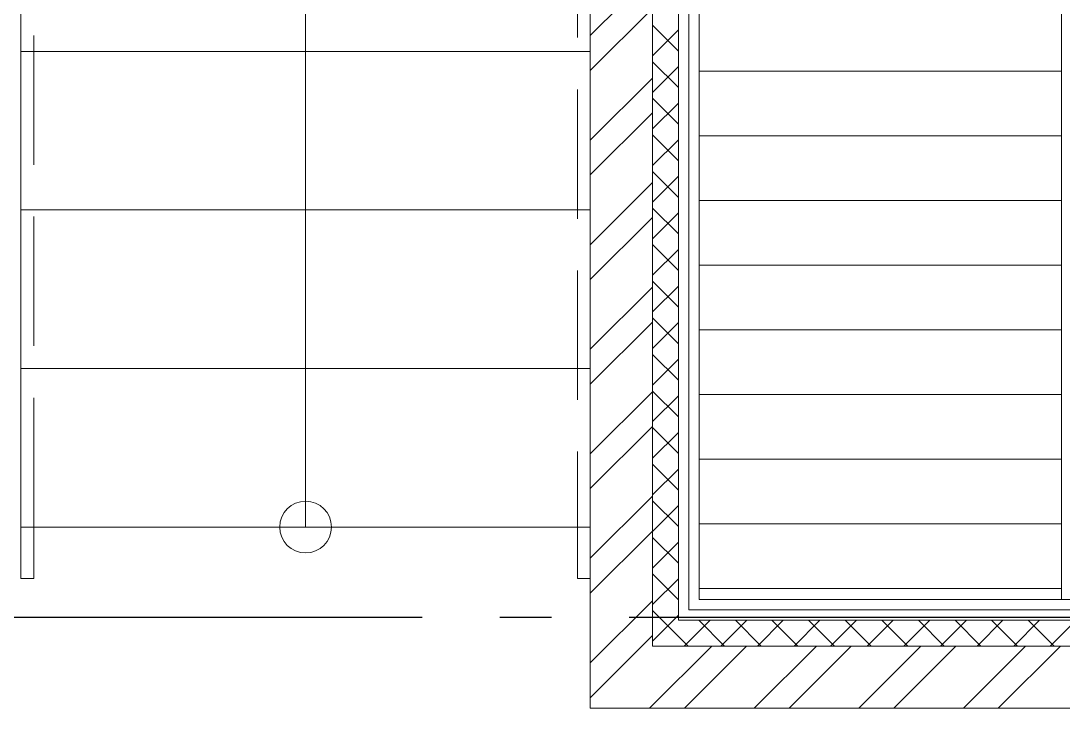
# Model space of a CAD drawing. Header units: millimetres. Extents: x 53645 to 137188, y 78097 to 135533.
# Drawn here: x 117852 to 119866, y 128046 to 129375 of the extents above; entities that cross this region are included whole.
import ezdxf

# ---------------------------------------------------------------- set-up
doc = ezdxf.new("R2010")
doc.units = ezdxf.units.MM
doc.set_wipeout_variables(frame=1)
for name, pattern in [('CONTI', [0]), ('GOST2.303 4', [7, 5, -2, 0]), ('GOST2.303 5', [24, 20, -1.5, 1, -1.5]), ('Wipeout_Contour', [1000, 0, -1000]), ('короткая штриховая', [282.222222, 141.111111, -141.111111])]:
    doc.linetypes.add(name, pattern=pattern)
doc.layers.add('axis_dim', color=40, linetype='CONTI')
doc.layers.add('stairs', color=7, linetype='Continuous')
for name, color, linetype, lineweight in [('floor', 179, 'Continuous', 5), ('furniture', 36, 'Continuous', 0), ('stair1', 7, 'Continuous', 15), ('Wall2', 5, 'Continuous', 5)]:
    doc.layers.add(name, color=color, linetype=linetype, lineweight=lineweight)

msp = doc.modelspace()

# ---------------------------------------------------------------- hatches: boundary and pattern name
at = {"layer": 'floor', "lineweight": 0, "ltscale": 4}
h = msp.add_hatch(dxfattribs=at)
h.set_pattern_fill('ANSI31', color=256, scale=1000, angle=135)
h.set_pattern_definition([(180, (222482.24, 155527.34), (-3e-14, -125), [])])
h.paths.add_polyline_path([(119162.3, 128256.4), (119862.3, 128256.4), (119862.3, 130366.4), (119162.3, 130366.4)])

# ---------------------------------------------------------------- linework, layer by layer
at = {"layer": 'axis_dim', "linetype": 'GOST2.303 5', "lineweight": 25, "ltscale": 100}
msp.add_lwpolyline([(123427.3, 128221.4), (117677.3, 128221.4)], dxfattribs=at)
at = {"layer": 'floor', "lineweight": 0, "ltscale": 4}
msp.add_lwpolyline([(119162.3, 128256.4), (119862.3, 128256.4), (119862.3, 130366.4), (119162.3, 130366.4), (119162.3, 128256.4)], dxfattribs=at)
msp.add_lwpolyline([(119862.3, 128256.4), (119862.3, 130366.4), (119882.3, 130366.4), (119882.3, 128256.4)], close=True, dxfattribs=at)
at = {"layer": 'furniture', "ltscale": 100}
for points in [[(119072.3, 130456.4), (119072.3, 128166.4)], [(119122.3, 128216.4), (119122.3, 130406.4)], [(119122.3, 128216.4), (119122.3, 130406.4)], [(119142.3, 128236.4), (119142.3, 130386.4)], [(119142.3, 130386.4), (119142.3, 128236.4)], [(119162.3, 130366.4), (119162.3, 128256.4)], [(119122.3, 129316.4), (119072.3, 129366.4)], [(119072.3, 129307.2), (119122.3, 129357.2)], [(119122.3, 129245.7), (119072.3, 129295.7)], [(119072.3, 129236.5), (119122.3, 129286.5)], [(119122.3, 129175), (119072.3, 129225)], [(119072.3, 129165.8), (119122.3, 129215.8)], [(119122.3, 129104.3), (119072.3, 129154.3)], [(119072.3, 129095), (119122.3, 129145)], [(119122.3, 129033.6), (119072.3, 129083.6)], [(119072.3, 129024.3), (119122.3, 129074.3)], [(119122.3, 128962.9), (119072.3, 129012.9)], [(119072.3, 128953.6), (119122.3, 129003.6)], [(119122.3, 128892.2), (119072.3, 128942.2)], [(119072.3, 128882.9), (119122.3, 128932.9)], [(119122.3, 128821.5), (119072.3, 128871.5)], [(119072.3, 128812.2), (119122.3, 128862.2)], [(119122.3, 128750.7), (119072.3, 128800.7)], [(119072.3, 128741.5), (119122.3, 128791.5)], [(119122.3, 128680), (119072.3, 128730)], [(119072.3, 128670.8), (119122.3, 128720.8)], [(119122.3, 128609.3), (119072.3, 128659.3)], [(119072.3, 128600.1), (119122.3, 128650.1)], [(119122.3, 128538.6), (119072.3, 128588.6)], [(119072.3, 128529.4), (119122.3, 128579.4)], [(119122.3, 128467.9), (119072.3, 128517.9)], [(119072.3, 128458.6), (119122.3, 128508.6)], [(119122.3, 128397.2), (119072.3, 128447.2)], [(119072.3, 128387.9), (119122.3, 128437.9)], [(119122.3, 128326.5), (119072.3, 128376.5)], [(119072.3, 128317.2), (119122.3, 128367.2)], [(119122.3, 128255.8), (119072.3, 128305.8)], [(119072.3, 128246.5), (119122.3, 128296.5)], [(119162.3, 128256.4), (121282.3, 128256.4)], [(119106.7, 128200.7), (119072.3, 128235.1)], [(119072.3, 128175.8), (119122.3, 128225.8)], [(121282.3, 128236.4), (119142.3, 128236.4)], [(119142.3, 128236.4), (121282.3, 128236.4)], [(121282.3, 128216.4), (119122.3, 128216.4)], [(121282.3, 128216.4), (119122.3, 128216.4)], [(119133.6, 128166.4), (119183.6, 128216.4)], [(119211.7, 128166.4), (119161.7, 128216.4)], [(119204.3, 128166.4), (119254.3, 128216.4)], [(119282.4, 128166.4), (119232.4, 128216.4)], [(119275, 128166.4), (119325, 128216.4)], [(119353.2, 128166.4), (119303.2, 128216.4)], [(119345.7, 128166.4), (119395.7, 128216.4)], [(119423.9, 128166.4), (119373.9, 128216.4)], [(119416.4, 128166.4), (119466.4, 128216.4)], [(119494.6, 128166.4), (119444.6, 128216.4)], [(119487.2, 128166.4), (119537.2, 128216.4)], [(119565.3, 128166.4), (119515.3, 128216.4)], [(119557.9, 128166.4), (119607.9, 128216.4)], [(119636, 128166.4), (119586, 128216.4)], [(119628.6, 128166.4), (119678.6, 128216.4)], [(119706.7, 128166.4), (119656.7, 128216.4)], [(119699.3, 128166.4), (119749.3, 128216.4)], [(119777.4, 128166.4), (119727.4, 128216.4)], [(119770, 128166.4), (119820, 128216.4)], [(119848.1, 128166.4), (119798.1, 128216.4)], [(119840.7, 128166.4), (119890.7, 128216.4)], [(119141, 128166.4), (119106.7, 128200.7)], [(119072.3, 128166.4), (121282.3, 128166.4)]]:
    msp.add_lwpolyline(points, dxfattribs=at)
at = {"layer": 'stair1', "linetype": 'короткая штриховая', "lineweight": 15}
for p, q in [((117852.3, 128297.2), (117877.3, 128297.2)), ((118927.3, 128297.2), (118952.3, 128297.2))]:
    msp.add_line(p, q, dxfattribs=at)
at = {"layer": 'Wall2', "ltscale": 100}
for points in [[(119072.3, 128166.4), (119072.3, 130456.4)], [(118952.3, 128133.9), (119072.3, 128253.9)], [(118952.3, 128066.6), (119072.3, 128186.6)], [(119066.8, 128046.4), (119186.8, 128166.4)], [(119072.3, 128166.4), (119072.3, 128166.4)], [(119072.3, 128166.4), (119072.3, 128166.4)], [(119072.3, 128166.4), (121282.3, 128166.4)], [(119134.2, 128046.4), (119254.2, 128166.4)], [(119268.9, 128046.4), (119388.9, 128166.4)], [(119336.2, 128046.4), (119456.2, 128166.4)], [(119470.9, 128046.4), (119590.9, 128166.4)], [(119538.3, 128046.4), (119658.3, 128166.4)], [(119673, 128046.4), (119793, 128166.4)], [(119740.3, 128046.4), (119860.3, 128166.4)], [(122002.3, 128046.4), (118952.3, 128046.4)]]:
    msp.add_lwpolyline(points, dxfattribs=at)

# ---------------------------------------------------------------- wipeouts: each hides what was drawn before it
at = {"color": 254, "linetype": 'Wipeout_Contour', "lineweight": 0, "ltscale": 72027.144096}
msp.add_wipeout([(117852.3, 128396.4), (118952.3, 128396.4), (118952.3, 128702.8), (117852.3, 128702.8)], dxfattribs=at).dxf.layer = 'stairs'

# ---------------------------------------------------------------- next in the draw order: linework, layer by layer
at = {"layer": 'stair1', "linetype": 'Continuous', "lineweight": 15}
for p, q in [((118952.3, 128702.8), (117852.3, 128702.8)), ((117852.3, 128396.4), (118952.3, 128396.4))]:
    msp.add_line(p, q, dxfattribs=at)
at = {"layer": 'stair1', "linetype": 'короткая штриховая', "lineweight": 15}
for p, q in [((117877.3, 128297.2), (117877.3, 128396.4)), ((118927.3, 128396.4), (118927.3, 128297.2))]:
    msp.add_line(p, q, dxfattribs=at)
at = {"layer": 'stair1', "ltscale": 100}
msp.add_circle((118402.3, 128396.4), 50, dxfattribs=at)
at = {"layer": 'Wall2', "ltscale": 100}
for points in [[(118952.3, 128538), (119072.3, 128658)], [(118952.3, 128470.7), (119072.3, 128590.7)], [(118952.3, 128336), (119072.3, 128456)], [(118952.3, 128268.6), (119072.3, 128388.6)]]:
    msp.add_lwpolyline(points, dxfattribs=at)

# ---------------------------------------------------------------- next in the draw order: wipeouts: each hides what was drawn before it
at = {"color": 254, "linetype": 'Wipeout_Contour', "lineweight": 0, "ltscale": 72809.439321}
msp.add_wipeout([(117852.3, 128702.8), (118952.3, 128702.8), (118952.3, 129009.2), (117852.3, 129009.2)], dxfattribs=at).dxf.layer = 'stairs'

# ---------------------------------------------------------------- next in the draw order: linework, layer by layer
at = {"layer": 'stair1', "linetype": 'Continuous', "lineweight": 15}
for p, q in [((118952.3, 129009.2), (117852.3, 129009.2)), ((117852.3, 128702.8), (118952.3, 128702.8)), ((118402.3, 128396.4), (118402.3, 128702.8))]:
    msp.add_line(p, q, dxfattribs=at)
at = {"layer": 'Wall2', "ltscale": 100}
for points in [[(118952.3, 128874.8), (119072.3, 128994.8)], [(118952.3, 128740.1), (119072.3, 128860.1)], [(118952.3, 128672.7), (119072.3, 128792.7)]]:
    msp.add_lwpolyline(points, dxfattribs=at)

# ---------------------------------------------------------------- next in the draw order: wipeouts: each hides what was drawn before it
at = {"color": 254, "linetype": 'Wipeout_Contour', "lineweight": 0, "ltscale": 73603.821433}
msp.add_wipeout([(117852.3, 129009.2), (118952.3, 129009.2), (118952.3, 129315.6), (117852.3, 129315.6)], dxfattribs=at).dxf.layer = 'stairs'

# ---------------------------------------------------------------- next in the draw order: linework, layer by layer
at = {"layer": 'stair1', "linetype": 'Continuous', "lineweight": 15}
for p, q in [((118952.3, 129315.6), (117852.3, 129315.6)), ((117852.3, 129009.2), (118952.3, 129009.2))]:
    msp.add_line(p, q, dxfattribs=at)
at = {"layer": 'stair1', "ltscale": 100}
msp.add_lwpolyline([(118402.3, 129296.4), (118402.3, 128396.4)], dxfattribs=at)
at = {"layer": 'Wall2', "ltscale": 100}
for points in [[(118952.3, 129144.2), (119072.3, 129264.2)], [(118952.3, 129076.8), (119072.3, 129196.8)], [(118952.3, 128942.1), (119072.3, 129062.1)]]:
    msp.add_lwpolyline(points, dxfattribs=at)

# ---------------------------------------------------------------- next in the draw order: wipeouts: each hides what was drawn before it
at = {"color": 254, "linetype": 'Wipeout_Contour', "lineweight": 0, "ltscale": 74409.903082}
msp.add_wipeout([(117852.3, 129315.6), (118952.3, 129315.6), (118952.3, 129622), (117852.3, 129622)], dxfattribs=at).dxf.layer = 'stairs'

# ---------------------------------------------------------------- next in the draw order: linework, layer by layer
at = {"layer": 'stair1', "linetype": 'Continuous', "lineweight": 15}
for p, q in [((117852.3, 130541.1), (117852.3, 128297.2)), ((118402.3, 128702.8), (118402.3, 130234.7)), ((118952.3, 128297.2), (118952.3, 129928.3)), ((117852.3, 129315.6), (118952.3, 129315.6))]:
    msp.add_line(p, q, dxfattribs=at)
at = {"layer": 'stair1', "linetype": 'GOST2.303 4', "lineweight": 15, "ltscale": 50}
for p, q in [((117877.3, 128396.4), (117877.3, 130527.2)), ((118927.3, 129942.3), (118927.3, 128396.4))]:
    msp.add_line(p, q, dxfattribs=at)
at = {"layer": 'stair1', "linetype": 'Continuous', "ltscale": 100}
msp.add_lwpolyline([(118402.3, 130234.7), (118402.3, 129284.7)], dxfattribs=at)
at = {"layer": 'Wall2', "ltscale": 100}
for points in [[(118952.3, 130576.4), (118952.3, 128046.4)], [(118952.3, 129346.3), (119072.3, 129466.3)], [(118952.3, 129278.9), (119072.3, 129398.9)]]:
    msp.add_lwpolyline(points, dxfattribs=at)

doc.saveas('drawing.dxf')
